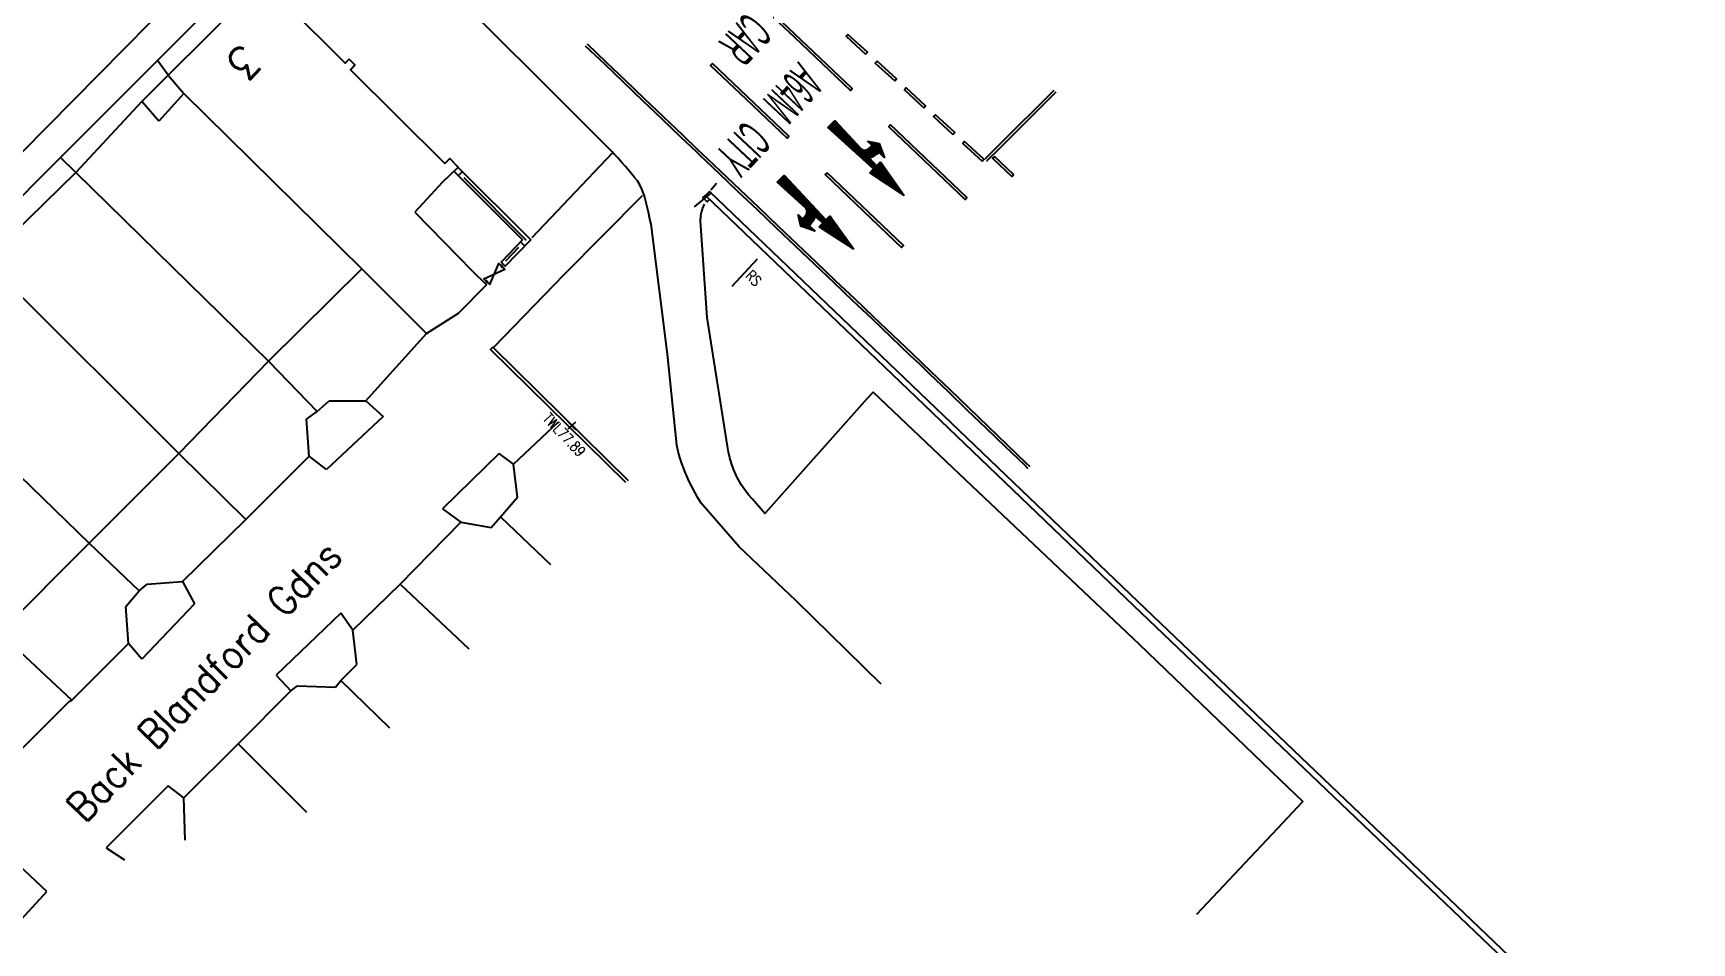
# Model space of a CAD drawing. Extents: x 427500 to 429848, y 434500 to 436505.
# Drawn here: x 429713.6 to 429776.5, y 434644.1 to 434678.6 of the extents above; entities that cross this region are included whole.
import ezdxf

# ---------------------------------------------------------------- set-up
doc = ezdxf.new("R2010")
doc.units = 0
doc.layers.get('0').update_dxf_attribs({"color": 222})
doc.layers.add('LPTIP_Ex_Base', color=8, linetype='Continuous')
doc.layers.add('ROADNAME', color=7, linetype='Continuous')
doc.styles.add('ARIAL', font='arial.ttf', dxfattribs={"width": 0.8})
doc.styles.add('LCC Romans', font='romans.shx', dxfattribs={"width": 0.9})
doc.styles.add('MtXpl_Romans', font='romans__.ttf')
doc.styles.get("Standard").update_dxf_attribs({"font": 'romans.shx'})

# ---------------------------------------------------------------- blocks, each defined once
blk = doc.blocks.new('MH_LINE')
at = {"color": 0, "linetype": 'ByBlock', "flags": 128}
blk.add_lwpolyline([(-0.5, 0), (0.5, 0)], dxfattribs=at)
blk = doc.blocks.new('FENCE_UP')
at = {"color": 0, "linetype": 'ByBlock', "flags": 128}
blk.add_lwpolyline([(0, 0.5), (0, -0.5)], dxfattribs=at)
blk = doc.blocks.new('GATE')
at = {"color": 0, "linetype": 'ByBlock', "flags": 128}
for points in [[(-0.450902, 0), (-0.451904, 0.007014), (-0.455912, 0.014028), (-0.460922, 0.019038), (-0.467936, 0.023046), (-0.475952, 0.024048), (-0.482966, 0.023046), (-0.48998, 0.019038), (-0.49499, 0.014028), (-0.498998, 0.007014), (-0.5, 0), (-0.498998, -0.007014), (-0.49499, -0.014028), (-0.48998, -0.019038), (-0.482966, -0.023046), (-0.475952, -0.024048), (-0.467936, -0.023046), (-0.460922, -0.019038), (-0.455912, -0.014028), (-0.451904, -0.007014)], [(-0.475952, 0.024048), (-0.475952, 0.078156), (0.475952, -0.078156), (0.475952, -0.024048)], [(-0.475952, -0.024048), (-0.475952, -0.078156), (0.475952, 0.078156), (0.475952, 0.024048)], [(-0.450902, 0), (-0.451904, -0.007014)], [(0.5, 0), (0.498998, 0.007014), (0.49499, 0.014028), (0.48998, 0.019038), (0.482966, 0.023046), (0.475952, 0.024048), (0.467936, 0.023046), (0.460922, 0.019038), (0.455912, 0.014028), (0.451904, 0.007014), (0.450902, 0), (0.451904, -0.007014), (0.455912, -0.014028), (0.460922, -0.019038), (0.467936, -0.023046), (0.475952, -0.024048), (0.482966, -0.023046), (0.48998, -0.019038), (0.49499, -0.014028), (0.498998, -0.007014)], [(0.5, 0), (0.498998, -0.007014)]]:
    blk.add_lwpolyline(points, dxfattribs=at)
blk = doc.blocks.new('MH_ARROW_15')
at = {"color": 0, "linetype": 'ByBlock', "flags": 128}
for points in [[(-0.5, -0.047633), (-0.102487, 0.01063)], [(-0.102587, 0.000802), (-0.169174, 0.000802)], [(-0.102587, 0.00341), (-0.152026, 0.00341)], [(-0.102487, 0.005917), (-0.134878, 0.005917)], [(-0.102487, 0.008424), (-0.11783, 0.008424)], [(-0.104292, 0.056859), (0.033795, 0.104793)], [(-0.027276, 0.056458), (-0.104292, 0.056859)], [(-0.102487, 0.01063), (-0.102788, -0.030686)], [(0.123746, 0.058564), (-0.099679, 0.058564)], [(0.118833, 0.060971), (-0.092459, 0.060971)], [(0.114019, 0.063578), (-0.085239, 0.063578)], [(0.109105, 0.066085), (-0.078018, 0.066085)], [(0.104292, 0.068592), (-0.070798, 0.068592)], [(0.099378, 0.071099), (-0.063578, 0.071099)], [(0.094565, 0.073606), (-0.056358, 0.073606)], [(0.089651, 0.076013), (-0.049138, 0.076013)], [(0.084737, 0.07862), (-0.041917, 0.07862)], [(0.079924, 0.081127), (-0.034697, 0.081127)], [(0.07501, 0.083634), (-0.027477, 0.083634)], [(-0.024769, 0.0358), (-0.027276, 0.056458)], [(0.12856, 0.056057), (-0.027176, 0.056057)], [(0.071099, 0.05355), (-0.026875, 0.05355)], [(0.070798, 0.051043), (-0.026574, 0.051043)], [(0.070497, 0.048536), (-0.026274, 0.048536)], [(0.070096, 0.046029), (-0.025973, 0.046029)], [(0.069795, 0.043522), (-0.025672, 0.043522)], [(0.069495, 0.041015), (-0.025371, 0.041015)], [(0.069093, 0.038408), (-0.02507, 0.038408)], [(0.068793, 0.036001), (-0.024769, 0.036001)], [(-0.019254, 0.015443), (-0.024769, 0.0358)], [(0.068893, 0.033494), (-0.024168, 0.033494)], [(0.069394, 0.030987), (-0.023466, 0.030987)], [(0.069896, 0.02848), (-0.022764, 0.02848)], [(0.070397, 0.025973), (-0.022062, 0.025973)], [(0.070899, 0.023466), (-0.02146, 0.023466)], [(0.0714, 0.020959), (-0.020758, 0.020959)], [(0.070197, 0.086141), (-0.020257, 0.086141)], [(0.072002, 0.018452), (-0.020056, 0.018452)], [(0.072503, 0.015945), (-0.019354, 0.015945)], [(-0.013438, -0.000401), (-0.019254, 0.015443)], [(0.073004, 0.013438), (-0.018452, 0.013438)], [(0.073506, 0.010931), (-0.017549, 0.010931)], [(0.07491, 0.008424), (-0.016647, 0.008424)], [(0.076815, 0.005917), (-0.015744, 0.005917)], [(0.078821, 0.00341), (-0.014842, 0.00341)], [(0.080826, 0.000802), (-0.013839, 0.000802)], [(0.065283, 0.088648), (-0.013037, 0.088648)], [(0.060469, 0.091155), (-0.005716, 0.091155)], [(0.055556, 0.093662), (0.001504, 0.093662)], [(0.050742, 0.096169), (0.008724, 0.096169)], [(0.045828, 0.098576), (0.015945, 0.098576)], [(0.041015, 0.101183), (0.023165, 0.101183)], [(0.036101, 0.10369), (0.030385, 0.10369)], [(0.033795, 0.104793), (0.129663, 0.055455)], [(0.0714, 0.055756), (0.068692, 0.034797)], [(0.068692, 0.034797), (0.073706, 0.009928)], [(0.129663, 0.055455), (0.0714, 0.055756)], [(0.073706, 0.009928), (0.091757, -0.013037)], [(-0.103189, -0.104793), (-0.5, -0.047633)], [(0.499799, -0.046731), (-0.494384, -0.046731)], [(0.499799, -0.049238), (-0.488367, -0.049238)], [(0.499799, -0.044224), (-0.477236, -0.044224)], [(0.499699, -0.051745), (-0.471019, -0.051745)], [(0.499799, -0.041717), (-0.460189, -0.041717)], [(0.499699, -0.054252), (-0.45357, -0.054252)], [(0.499799, -0.03931), (-0.443041, -0.03931)], [(0.499699, -0.056759), (-0.436221, -0.056759)], [(0.499799, -0.036703), (-0.425892, -0.036703)], [(0.499699, -0.059266), (-0.418873, -0.059266)], [(0.499799, -0.034196), (-0.408845, -0.034196)], [(-0.102988, -0.061873), (-0.401424, -0.061873)], [(0.4999, -0.031689), (-0.391697, -0.031689)], [(-0.102988, -0.06428), (-0.384075, -0.06428)], [(-0.102788, -0.029182), (-0.374549, -0.029182)], [(-0.102988, -0.066787), (-0.366727, -0.066787)], [(-0.102788, -0.026675), (-0.357401, -0.026675)], [(-0.102988, -0.069294), (-0.349278, -0.069294)], [(-0.102688, -0.024268), (-0.340353, -0.024268)], [(-0.102988, -0.071801), (-0.331929, -0.071801)], [(-0.102688, -0.021661), (-0.323205, -0.021661)], [(-0.102988, -0.074308), (-0.314481, -0.074308)], [(-0.102688, -0.019154), (-0.306057, -0.019154)], [(-0.103089, -0.076915), (-0.297132, -0.076915)], [(-0.102688, -0.016747), (-0.289009, -0.016747)], [(-0.103089, -0.079322), (-0.279783, -0.079322)], [(-0.102688, -0.01414), (-0.271861, -0.01414)], [(-0.103089, -0.081829), (-0.262335, -0.081829)], [(-0.102688, -0.011633), (-0.254713, -0.011633)], [(-0.103089, -0.084336), (-0.244986, -0.084336)], [(-0.102587, -0.009126), (-0.237565, -0.009126)], [(-0.103089, -0.086843), (-0.227537, -0.086843)], [(-0.102587, -0.006619), (-0.220517, -0.006619)], [(-0.103089, -0.08935), (-0.210189, -0.08935)], [(-0.102587, -0.004112), (-0.203369, -0.004112)], [(-0.103189, -0.091857), (-0.19284, -0.091857)], [(-0.102587, -0.001705), (-0.186221, -0.001705)], [(-0.103189, -0.094364), (-0.175391, -0.094364)], [(-0.103189, -0.096871), (-0.158043, -0.096871)], [(-0.103189, -0.099479), (-0.140694, -0.099479)], [(-0.103189, -0.101885), (-0.123245, -0.101885)], [(-0.103189, -0.104392), (-0.105897, -0.104392)], [(-0.102988, -0.060971), (-0.103189, -0.104793)], [(0.499499, -0.086743), (-0.102988, -0.060971)], [(-0.102788, -0.030686), (-0.001103, -0.025572)], [(0.499699, -0.061873), (-0.082431, -0.061873)], [(0.4999, -0.029182), (-0.073907, -0.029182)], [(0.4999, -0.026675), (-0.024168, -0.026675)], [(0.499699, -0.06428), (-0.023867, -0.06428)], [(-0.001103, -0.025572), (-0.013438, -0.000401)], [(0.082732, -0.001705), (-0.012836, -0.001705)], [(0.084737, -0.004112), (-0.011532, -0.004112)], [(0.086743, -0.006619), (-0.010329, -0.006619)], [(0.088648, -0.009126), (-0.009126, -0.009126)], [(0.090654, -0.011633), (-0.007922, -0.011633)], [(0.095668, -0.01414), (-0.006719, -0.01414)], [(0.104392, -0.016747), (-0.005415, -0.016747)], [(0.113217, -0.019154), (-0.004212, -0.019154)], [(0.4999, -0.021661), (-0.003008, -0.021661)], [(0.4999, -0.024268), (-0.001805, -0.024268)], [(0.499599, -0.066787), (0.034697, -0.066787)], [(0.091757, -0.013037), (0.119134, -0.020858)], [(0.499599, -0.069294), (0.093261, -0.069294)], [(0.119134, -0.020858), (0.5, -0.011833)], [(0.499599, -0.071801), (0.151825, -0.071801)], [(0.4999, -0.019154), (0.190634, -0.019154)], [(0.499599, -0.074308), (0.210389, -0.074308)], [(0.499599, -0.076915), (0.268953, -0.076915)], [(0.5, -0.016747), (0.296229, -0.016747)], [(0.499599, -0.079322), (0.327517, -0.079322)], [(0.499499, -0.081829), (0.386081, -0.081829)], [(0.5, -0.01414), (0.401725, -0.01414)], [(0.499499, -0.084336), (0.444645, -0.084336)], [(0.5, -0.011833), (0.499499, -0.086743)]]:
    blk.add_lwpolyline(points, dxfattribs=at)
blk = doc.blocks.new('MH_ARROW_16')
at = {"color": 0, "linetype": 'ByBlock', "flags": 128}
for points in [[(-0.5, 0.045091), (-0.10248, 0.103979)], [(-0.103079, -0.011398), (-0.5, 0.045091)], [(0.4999, 0.045191), (-0.4999, 0.045191)], [(0.4999, 0.04769), (-0.483103, 0.04769)], [(0.4998, 0.042591), (-0.482404, 0.042591)], [(0.4999, 0.05019), (-0.466207, 0.05019)], [(0.4998, 0.040192), (-0.464907, 0.040192)], [(0.4999, 0.052689), (-0.44931, 0.052689)], [(0.4998, 0.037692), (-0.447311, 0.037692)], [(0.4999, 0.055189), (-0.432513, 0.055189)], [(0.4998, 0.035193), (-0.429814, 0.035193)], [(0.4999, 0.057588), (-0.415617, 0.057588)], [(0.4998, 0.032693), (-0.412218, 0.032693)], [(0.4999, 0.060188), (-0.39872, 0.060188)], [(-0.102879, 0.030194), (-0.394721, 0.030194)], [(0.4999, 0.062687), (-0.381824, 0.062687)], [(-0.102879, 0.027594), (-0.377125, 0.027594)], [(-0.102679, 0.065087), (-0.365027, 0.065087)], [(-0.102879, 0.025195), (-0.359628, 0.025195)], [(-0.102679, 0.067686), (-0.34813, 0.067686)], [(-0.102879, 0.022695), (-0.342032, 0.022695)], [(-0.102679, 0.070186), (-0.331234, 0.070186)], [(-0.102879, 0.020096), (-0.324535, 0.020096)], [(-0.102679, 0.072685), (-0.314337, 0.072685)], [(-0.102879, 0.017696), (-0.306939, 0.017696)], [(-0.102679, 0.075185), (-0.29754, 0.075185)], [(-0.102879, 0.015197), (-0.289442, 0.015197)], [(-0.102579, 0.077684), (-0.280644, 0.077684)], [(-0.102879, 0.012697), (-0.271846, 0.012697)], [(-0.102579, 0.080184), (-0.263747, 0.080184)], [(-0.102979, 0.010198), (-0.254349, 0.010198)], [(-0.102579, 0.082583), (-0.246951, 0.082583)], [(-0.102979, 0.007698), (-0.236753, 0.007698)], [(-0.102579, 0.085183), (-0.230054, 0.085183)], [(-0.102979, 0.005099), (-0.219256, 0.005099)], [(-0.102579, 0.087682), (-0.213157, 0.087682)], [(-0.102979, 0.002699), (-0.20166, 0.002699)], [(-0.102579, 0.090182), (-0.196261, 0.090182)], [(-0.102979, 0.0002), (-0.184163, 0.0002)], [(-0.102579, 0.092681), (-0.179464, 0.092681)], [(-0.102579, 0.095181), (-0.162567, 0.095181)], [(-0.102579, 0.09768), (-0.145671, 0.09768)], [(-0.10248, 0.10018), (-0.128774, 0.10018)], [(-0.10248, 0.102679), (-0.111978, 0.102679)], [(-0.102879, 0.032494), (-0.103079, -0.011398)], [(-0.0012, 0.026795), (-0.102879, 0.032494)], [(-0.10248, 0.103979), (-0.102679, 0.062687)], [(-0.102679, 0.062687), (0.5, 0.082583)], [(0.4998, 0.030194), (-0.061188, 0.030194)], [(0.4999, 0.065087), (-0.029494, 0.065087)], [(-0.019796, -0.013997), (-0.013797, 0.0018)], [(0.4998, 0.027594), (-0.016497, 0.027594)], [(0.080884, 0.0002), (-0.014397, 0.0002)], [(-0.013797, 0.0018), (-0.0012, 0.026795)], [(0.082883, 0.002699), (-0.013397, 0.002699)], [(0.084883, 0.005099), (-0.012098, 0.005099)], [(0.086883, 0.007698), (-0.010898, 0.007698)], [(0.088882, 0.010198), (-0.009598, 0.010198)], [(0.090982, 0.012697), (-0.008398, 0.012697)], [(0.09818, 0.015197), (-0.007099, 0.015197)], [(0.107279, 0.017696), (-0.005799, 0.017696)], [(0.116377, 0.020096), (-0.004599, 0.020096)], [(0.4997, 0.022695), (-0.003299, 0.022695)], [(0.4998, 0.025195), (-0.0021, 0.025195)], [(0.5, 0.067686), (0.046391, 0.067686)], [(0.091482, 0.013297), (0.073185, -0.009498)], [(0.118876, 0.020796), (0.091482, 0.013297)], [(0.4997, 0.007698), (0.118876, 0.020796)], [(0.5, 0.070186), (0.122276, 0.070186)], [(0.4997, 0.020096), (0.138972, 0.020096)], [(0.5, 0.072685), (0.19826, 0.072685)], [(0.4997, 0.017696), (0.211358, 0.017696)], [(0.5, 0.075185), (0.274145, 0.075185)], [(0.4997, 0.015197), (0.283743, 0.015197)], [(0.5, 0.077684), (0.35003, 0.077684)], [(0.4997, 0.012697), (0.356229, 0.012697)], [(0.5, 0.080184), (0.425915, 0.080184)], [(0.4997, 0.010198), (0.428614, 0.010198)], [(0.5, 0.082583), (0.4997, 0.007698)], [(-0.102979, -0.0023), (-0.166667, -0.0023)], [(-0.102979, -0.004799), (-0.14907, -0.004799)], [(-0.102979, -0.007299), (-0.131574, -0.007299)], [(-0.102979, -0.009798), (-0.113977, -0.009798)], [(0.032294, -0.103979), (-0.105379, -0.054589)], [(-0.105379, -0.054589), (-0.028294, -0.054889)], [(-0.041592, -0.054789), (-0.104579, -0.054789)], [(0.125275, -0.057289), (-0.09758, -0.057289)], [(0.120276, -0.059788), (-0.090582, -0.059788)], [(0.115277, -0.062288), (-0.083683, -0.062288)], [(0.110278, -0.064787), (-0.076685, -0.064787)], [(0.105279, -0.067287), (-0.069786, -0.067287)], [(0.10028, -0.069786), (-0.062787, -0.069786)], [(0.095381, -0.072286), (-0.055789, -0.072286)], [(0.090382, -0.074785), (-0.04889, -0.074785)], [(0.085383, -0.077285), (-0.041892, -0.077285)], [(0.080384, -0.079784), (-0.034993, -0.079784)], [(-0.028294, -0.054889), (-0.025595, -0.034293)], [(0.070386, -0.054789), (-0.028294, -0.054789)], [(0.070086, -0.05229), (-0.027994, -0.05229)], [(0.075385, -0.082284), (-0.027994, -0.082284)], [(0.069786, -0.04979), (-0.027594, -0.04979)], [(0.069486, -0.047291), (-0.027295, -0.047291)], [(0.069186, -0.044791), (-0.026995, -0.044791)], [(0.068886, -0.042292), (-0.026595, -0.042292)], [(0.068586, -0.039792), (-0.026295, -0.039792)], [(0.068286, -0.037293), (-0.025995, -0.037293)], [(0.067886, -0.034793), (-0.025695, -0.034793)], [(-0.025595, -0.034293), (-0.019796, -0.013997)], [(0.068286, -0.032394), (-0.024995, -0.032394)], [(0.068786, -0.029794), (-0.024295, -0.029794)], [(0.069386, -0.027295), (-0.023595, -0.027295)], [(0.069886, -0.024795), (-0.022895, -0.024795)], [(0.070386, -0.022296), (-0.022196, -0.022296)], [(0.070986, -0.019796), (-0.021496, -0.019796)], [(0.070386, -0.084783), (-0.020996, -0.084783)], [(0.071486, -0.017397), (-0.020796, -0.017397)], [(0.071986, -0.014797), (-0.019996, -0.014797)], [(0.072585, -0.012298), (-0.019196, -0.012298)], [(0.073085, -0.009798), (-0.018196, -0.009798)], [(0.074885, -0.007299), (-0.017297, -0.007299)], [(0.076885, -0.004799), (-0.016297, -0.004799)], [(0.078884, -0.0023), (-0.015397, -0.0023)], [(0.065487, -0.087283), (-0.014097, -0.087283)], [(0.060488, -0.089782), (-0.007099, -0.089782)], [(0.055489, -0.092382), (-0.0002, -0.092382)], [(0.05049, -0.094881), (0.006799, -0.094881)], [(0.045491, -0.097281), (0.013797, -0.097281)], [(0.040492, -0.09978), (0.020696, -0.09978)], [(0.035493, -0.10228), (0.027694, -0.10228)], [(0.128674, -0.055589), (0.032294, -0.103979)], [(0.073185, -0.009498), (0.067886, -0.034293)], [(0.067886, -0.034293), (0.070386, -0.055389)], [(0.070386, -0.055389), (0.128674, -0.055589)]]:
    blk.add_lwpolyline(points, dxfattribs=at)
blk = doc.blocks.new('SPOT')
at = {"color": 0, "linetype": 'ByBlock', "flags": 128}
for points in [[(-0.5, 0), (0.5, 0)], [(0, 0.5), (0, -0.5)]]:
    blk.add_lwpolyline(points, dxfattribs=at)

msp = doc.modelspace()

# ---------------------------------------------------------------- linework, layer by layer
at = {"layer": 'LPTIP_Ex_Base', "color": 251, "true_color": 0x636466}
for p, q in [((429699.295, 434660.059), (429719.54, 434680.549)), ((429720.486, 434679.764), (429718.295, 434677.559)), ((429721.624, 434679.917), (429718.695, 434677.009)), ((429718.295, 434677.559), (429714.615, 434673.879)), ((429718.695, 434677.009), (429718.295, 434677.559)), ((429717.695, 434676.009), (429718.695, 434677.009)), ((429718.695, 434677.009), (429719.295, 434676.309)), ((429717.695, 434676.009), (429715.195, 434673.309)), ((429718.345, 434675.259), (429717.695, 434676.009)), ((429719.295, 434676.309), (429718.345, 434675.259)), ((429719.295, 434676.309), (429726.045, 434669.659)), ((429714.615, 434673.879), (429711.295, 434670.559)), ((429715.195, 434673.309), (429714.615, 434673.879)), ((429715.195, 434673.309), (429712.795, 434670.959)), ((429715.195, 434673.309), (429722.495, 434666.159)), ((429729.103, 434672.947), (429728.045, 434671.809)), ((429739.295, 434672.559), (429738.645, 434672.009)), ((429728.045, 434671.809), (429730.239, 434669.568)), ((429712.495, 434669.259), (429719.095, 434662.659)), ((429726.045, 434669.659), (429722.495, 434666.159)), ((429728.495, 434667.209), (429726.045, 434669.659)), ((429728.495, 434667.209), (429729.707, 434667.98)), ((429726.195, 434664.659), (429728.495, 434667.209)), ((429708.295, 434666.459), (429715.695, 434659.259)), ((429722.495, 434666.159), (429719.095, 434662.659)), ((429722.495, 434666.159), (429724.345, 434664.259)), ((429724.345, 434664.259), (429724.795, 434664.659)), ((429724.795, 434664.659), (429726.195, 434664.659)), ((429726.195, 434664.659), (429726.845, 434664.059)), ((429723.945, 434663.959), (429724.345, 434664.259)), ((429726.845, 434664.059), (429724.695, 434662.059)), ((429724.045, 434662.559), (429723.945, 434663.959)), ((429731.795, 434662.259), (429733.495, 434663.859)), ((429719.095, 434662.659), (429715.695, 434659.259)), ((429719.095, 434662.659), (429721.645, 434660.159)), ((429721.645, 434660.159), (429724.045, 434662.559)), ((429724.695, 434662.059), (429724.045, 434662.559)), ((429731.245, 434662.659), (429729.095, 434660.559)), ((429731.795, 434662.259), (429731.245, 434662.659)), ((429731.945, 434661.009), (429731.795, 434662.259)), ((429731.295, 434660.259), (429731.945, 434661.009)), ((429729.095, 434660.559), (429729.795, 434660.059)), ((429730.945, 434659.859), (429731.295, 434660.259)), ((429731.295, 434660.259), (429733.195, 434658.459)), ((429719.245, 434657.809), (429721.645, 434660.159)), ((429727.495, 434657.709), (429729.795, 434660.059)), ((429729.795, 434660.059), (429730.945, 434659.859)), ((429715.695, 434659.259), (429712.295, 434655.859)), ((429715.695, 434659.259), (429717.595, 434657.459)), ((429717.895, 434657.709), (429719.245, 434657.809)), ((429719.245, 434657.809), (429719.695, 434656.959)), ((429717.095, 434656.859), (429717.595, 434657.459)), ((429717.595, 434657.459), (429717.895, 434657.709)), ((429725.695, 434655.959), (429727.495, 434657.709)), ((429727.495, 434657.709), (429730.095, 434655.259)), ((429717.195, 434655.459), (429717.095, 434656.859)), ((429719.695, 434656.959), (429717.695, 434654.859)), ((429725.245, 434656.609), (429722.795, 434654.259)), ((429725.695, 434655.959), (429725.245, 434656.609)), ((429715.045, 434653.309), (429712.295, 434655.859)), ((429725.845, 434654.659), (429725.695, 434655.959)), ((429715.045, 434653.309), (429717.195, 434655.459)), ((429717.695, 434654.859), (429717.195, 434655.459)), ((429725.245, 434654.059), (429725.845, 434654.659)), ((429722.795, 434654.259), (429723.345, 434653.659)), ((429725.045, 434653.809), (429725.245, 434654.059)), ((429725.245, 434654.059), (429727.095, 434652.259)), ((429714.945, 434653.259), (429715.045, 434653.309)), ((429721.345, 434651.659), (429723.345, 434653.659)), ((429723.345, 434653.659), (429723.595, 434653.859)), ((429723.595, 434653.859), (429725.045, 434653.809)), ((429712.695, 434651.009), (429714.945, 434653.259)), ((429719.295, 434649.609), (429721.345, 434651.659)), ((429721.345, 434651.659), (429723.945, 434649.059)), ((429718.695, 434650.059), (429716.345, 434647.709)), ((429719.295, 434649.609), (429718.695, 434650.059)), ((429719.345, 434648.009), (429719.295, 434649.609)), ((429714.095, 434646.059), (429711.695, 434648.309)), ((429716.345, 434647.709), (429717.045, 434647.259)), ((429711.895, 434643.659), (429714.095, 434646.059))]:
    msp.add_line(p, q, dxfattribs=at)
at = {"layer": 'LPTIP_Ex_Base', "color": 251, "true_color": 0x636466, "flags": 128}
for points in [[(429745.739, 434653.918), (429742.509, 434657.074), (429740.346, 434659.121), (429738.909, 434660.783), (429738.782, 434660.986), (429738.663, 434661.194), (429738.55, 434661.405), (429738.446, 434661.62), (429738.349, 434661.839), (429738.317, 434661.914), (429738.259, 434662.061), (429738.178, 434662.286), (429738.104, 434662.513), (429738.038, 434662.743), (429737.981, 434662.975), (429737.63, 434666.431), (429737.011, 434671.356), (429736.967, 434671.543), (429736.908, 434671.811), (429736.836, 434672.117), (429736.756, 434672.415), (429736.672, 434672.659), (429736.583, 434672.843), (429736.487, 434672.994), (429736.385, 434673.128), (429736.277, 434673.255), (429736.164, 434673.391), (429736.035, 434673.544), (429735.889, 434673.707), (429735.743, 434673.864), (429735.617, 434673.998), (429735.529, 434674.093), (429728.344, 434681.292)], [(429729.103, 434672.947), (429729.69, 434673.521), (429729.382, 434673.85), (429729.185, 434673.661), (429725.614, 434677.211), (429725.778, 434677.393), (429725.56, 434677.607), (429725.403, 434677.46), (429723.146, 434679.707), (429723.298, 434679.852), (429722.991, 434680.158), (429722.831, 434680.011), (429722.261, 434680.563), (429721.624, 434679.917)], [(429741.731, 434679.249), (429741.662, 434679.176), (429742.45, 434678.439), (429744.568, 434676.428), (429744.637, 434676.5), (429741.731, 434679.249)], [(429745.143, 434677.8), (429745.211, 434677.874), (429744.474, 434678.55), (429744.407, 434678.477), (429745.143, 434677.8)], [(429734.513, 434678.118), (429735.236, 434677.428), (429735.959, 434676.737), (429736.683, 434676.047), (429737.406, 434675.356), (429738.129, 434674.666), (429738.716, 434674.105), (429738.853, 434673.975), (429739.578, 434673.286), (429740.302, 434672.597), (429741.027, 434671.908), (429741.752, 434671.219), (429742.476, 434670.53), (429743.201, 434669.841), (429743.926, 434669.152), (429744.65, 434668.463), (429745.375, 434667.774), (429746.1, 434667.084), (429746.824, 434666.395), (429747.194, 434666.044), (429747.547, 434665.704), (429748.268, 434665.011), (429748.988, 434664.318), (429749.709, 434663.625), (429750.43, 434662.932), (429751.151, 434662.239), (429751.285, 434662.11), (429751.285, 434662.11)], [(429734.582, 434678.191), (429735.305, 434677.5), (429736.028, 434676.81), (429736.752, 434676.119), (429737.475, 434675.429), (429738.198, 434674.738), (429738.785, 434674.178), (429738.922, 434674.048), (429739.647, 434673.359), (429740.371, 434672.67), (429741.096, 434671.981), (429741.821, 434671.292), (429742.545, 434670.602), (429743.27, 434669.913), (429743.995, 434669.224), (429744.719, 434668.535), (429745.444, 434667.846), (429746.169, 434667.157), (429746.893, 434666.468), (429747.263, 434666.116), (429747.616, 434665.776), (429748.337, 434665.083), (429749.058, 434664.39), (429749.779, 434663.697), (429750.499, 434663.004), (429751.22, 434662.311), (429751.354, 434662.182), (429751.354, 434662.182)], [(429739.336, 434677.446), (429739.267, 434677.374), (429740.598, 434676.107), (429742.163, 434674.615), (429742.232, 434674.687), (429739.336, 434677.446)], [(429746.247, 434676.785), (429746.315, 434676.859), (429745.579, 434677.535), (429745.511, 434677.462), (429746.247, 434676.785)], [(429747.352, 434675.77), (429747.419, 434675.844), (429746.683, 434676.52), (429746.615, 434676.447), (429747.352, 434675.77)], [(429752.283, 434676.425), (429751.575, 434675.72), (429750.866, 434675.014), (429750.157, 434674.309), (429749.672, 434673.826), (429749.672, 434673.826)], [(429752.354, 434676.354), (429751.645, 434675.649), (429750.937, 434674.943), (429750.228, 434674.238), (429749.743, 434673.755), (429749.743, 434673.755)], [(429748.456, 434674.755), (429748.524, 434674.828), (429747.788, 434675.505), (429747.72, 434675.432), (429748.456, 434674.755)], [(429746.087, 434675.123), (429746.018, 434675.051), (429748.919, 434672.296), (429748.988, 434672.369), (429746.087, 434675.123)], [(429749.56, 434673.74), (429749.628, 434673.813), (429748.892, 434674.49), (429748.824, 434674.417), (429749.56, 434673.74)], [(429729.535, 434673.354), (429732.136, 434670.762), (429731.319, 434669.917), (429731.478, 434669.764), (429732.444, 434670.765), (429729.69, 434673.509)], [(429735.55, 434674.058), (429732.484, 434670.835)], [(429750.027, 434673.924), (429749.958, 434673.851), (429750.685, 434673.165), (429750.754, 434673.237), (429750.027, 434673.924)], [(429729.63, 434673.407), (429729.63, 434673.407)], [(429729.912, 434673.124), (429732.262, 434670.763), (429732.262, 434670.763)], [(429739.276, 434672.66), (429739.492, 434672.909)], [(429743.68, 434673.307), (429743.611, 434673.235), (429746.506, 434670.474), (429746.575, 434670.547), (429743.68, 434673.307)], [(429736.668, 434672.429), (429733.702, 434669.432), (429731.041, 434666.693)], [(429739.218, 434672.287), (429739.132, 434672.196), (429738.966, 434672.35), (429739.066, 434672.438)], [(429757.702, 434645.193), (429760.757, 434648.441), (429761.727, 434649.472), (429760.882, 434650.283), (429755.526, 434655.425), (429748.707, 434661.884), (429745.427, 434664.992), (429745.204, 434664.742), (429741.445, 434660.529), (429741.318, 434660.387), (429740.849, 434660.93), (429740.702, 434661.1), (429740.565, 434661.279), (429740.44, 434661.466), (429740.325, 434661.66), (429740.237, 434661.831), (429740.223, 434661.861), (429740.133, 434662.067), (429740.056, 434662.279), (429739.992, 434662.494), (429739.94, 434662.714), (429739.902, 434662.935), (429739.131, 434667.813), (429738.88, 434671.481), (429738.884, 434671.547), (429738.89, 434671.612), (429738.899, 434671.677), (429738.911, 434671.742), (429738.925, 434671.806), (429738.935, 434671.841), (429738.942, 434671.869), (429738.962, 434671.932), (429738.984, 434671.994), (429739.008, 434672.055), (429739.035, 434672.115)], [(429731.984, 434670.476), (429731.483, 434669.957)], [(429729.707, 434667.98), (429730.761, 434669.06), (429730.239, 434669.568)], [(429736.054, 434661.561), (429730.924, 434666.608), (429731.009, 434666.693), (429736.135, 434661.641)]]:
    msp.add_lwpolyline(points, dxfattribs=at)
msp.add_lwpolyline([(429781.603, 434631.733), (429772.772, 434640.22), (429764.304, 434648.311), (429755.319, 434656.889), (429746.464, 434665.361), (429739.066, 434672.438), (429739.219, 434672.597), (429746.617, 434665.52), (429755.471, 434657.048), (429764.456, 434648.47), (429772.924, 434640.379), (429781.755, 434631.892), (429781.881, 434631.799), (429785.039, 434628.708), (429789.808, 434623.664), (429792.462, 434620.866), (429792.302, 434620.714), (429789.649, 434623.513), (429784.882, 434628.553), (429781.727, 434631.642)], close=True, dxfattribs=at)

# ---------------------------------------------------------------- block references
at = {"layer": 'LPTIP_Ex_Base', "color": 251, "true_color": 0x636466}
for name, p, xscale, yscale, zscale, rotation in [('MH_ARROW_16', (429745.382, 434673.957), 3.88075, 5, 3.88075, 135.523514), ('FENCE_UP', (429729.771, 434673.266), 0.2, 0.2, 0.2, 314.8672010000001), ('MH_ARROW_15', (429743.139, 434671.57), 3.861023, 5, 3.861023, 136.147236), ('FENCE_UP', (429732.123, 434670.619), 0.2, 0.2, 0.2, 225.9846349999999), ('GATE', (429731.062, 434669.468), 0.8562889999999999, 2, 0.8562889999999999, 45.70562400000001), ('MH_LINE', (429740.55, 434669.515), 1.416205, 1.416205, 1.416205, 226.87981), ('SPOT', (429734.002, 434663.717), 0.4, 0.4, 0.4, 313.643612)]:
    msp.add_blockref(name, p, dxfattribs=dict(at, xscale=xscale, yscale=yscale, zscale=zscale, rotation=rotation))

# ---------------------------------------------------------------- texts
at = {"layer": 'LPTIP_Ex_Base', "color": 251, "true_color": 0x636466, "style": 'ARIAL', "width": 0.4}
for s, p in [('CAR', (429740.648, 434679.439)), ('A64M', (429742.597, 434677.538)), ('CITY', (429740.609, 434675.332))]:
    msp.add_text(s, height=1.4, rotation=-133.1525, dxfattribs=at).set_placement(p)
at = {"layer": 'LPTIP_Ex_Base', "color": 251, "true_color": 0x636466, "style": 'MtXpl_Romans'}
msp.add_text('3', height=1.2, rotation=226.1, dxfattribs=at).set_placement((429721.504, 434678.268))
at = {"layer": 'LPTIP_Ex_Base', "color": 251, "true_color": 0x636466, "width": 0.8}
for s, rotation, p in [('RS', -45.63667, (429740.557, 434669.368)), ('TWL77.89', -46.35639, (429732.882, 434663.956))]:
    msp.add_text(s, height=0.4, rotation=rotation, dxfattribs=at).set_placement(p)
at = {"layer": 'ROADNAME', "style": 'LCC Romans', "width": 0.9}
msp.add_text('Back Blandford Gdns', height=1.1, rotation=45.7, dxfattribs=at).set_placement((429715.527, 434648.61))

doc.saveas('drawing.dxf')
